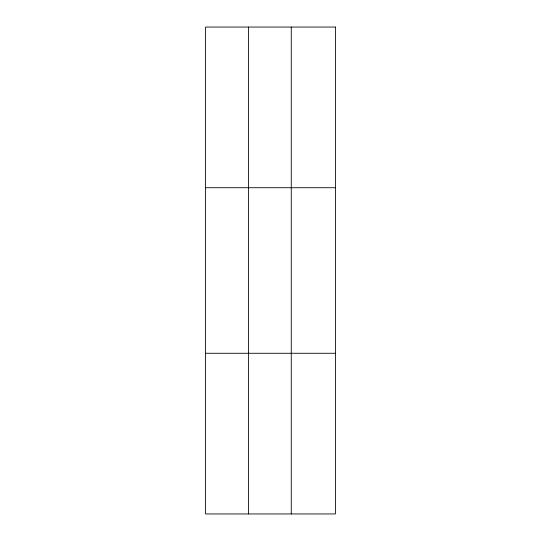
<?xml version="1.0" encoding="UTF-8"?>
<svg xmlns="http://www.w3.org/2000/svg" width="541" height="541" viewBox="0 0 541 541"><rect width="100%" height="100%" fill="white"/><g stroke="black" fill="none" stroke-linecap="round" stroke-linejoin="round"><path stroke-width="0.81" d="M248.434 27.05L248.434 513.95M291.268 27.05L291.268 513.95M205.594 187.727L335.406 187.727M205.594 353.273L335.406 353.273M335.406 27.05L335.406 513.95L205.594 513.95L205.594 27.05L335.406 27.05"/></g></svg>
